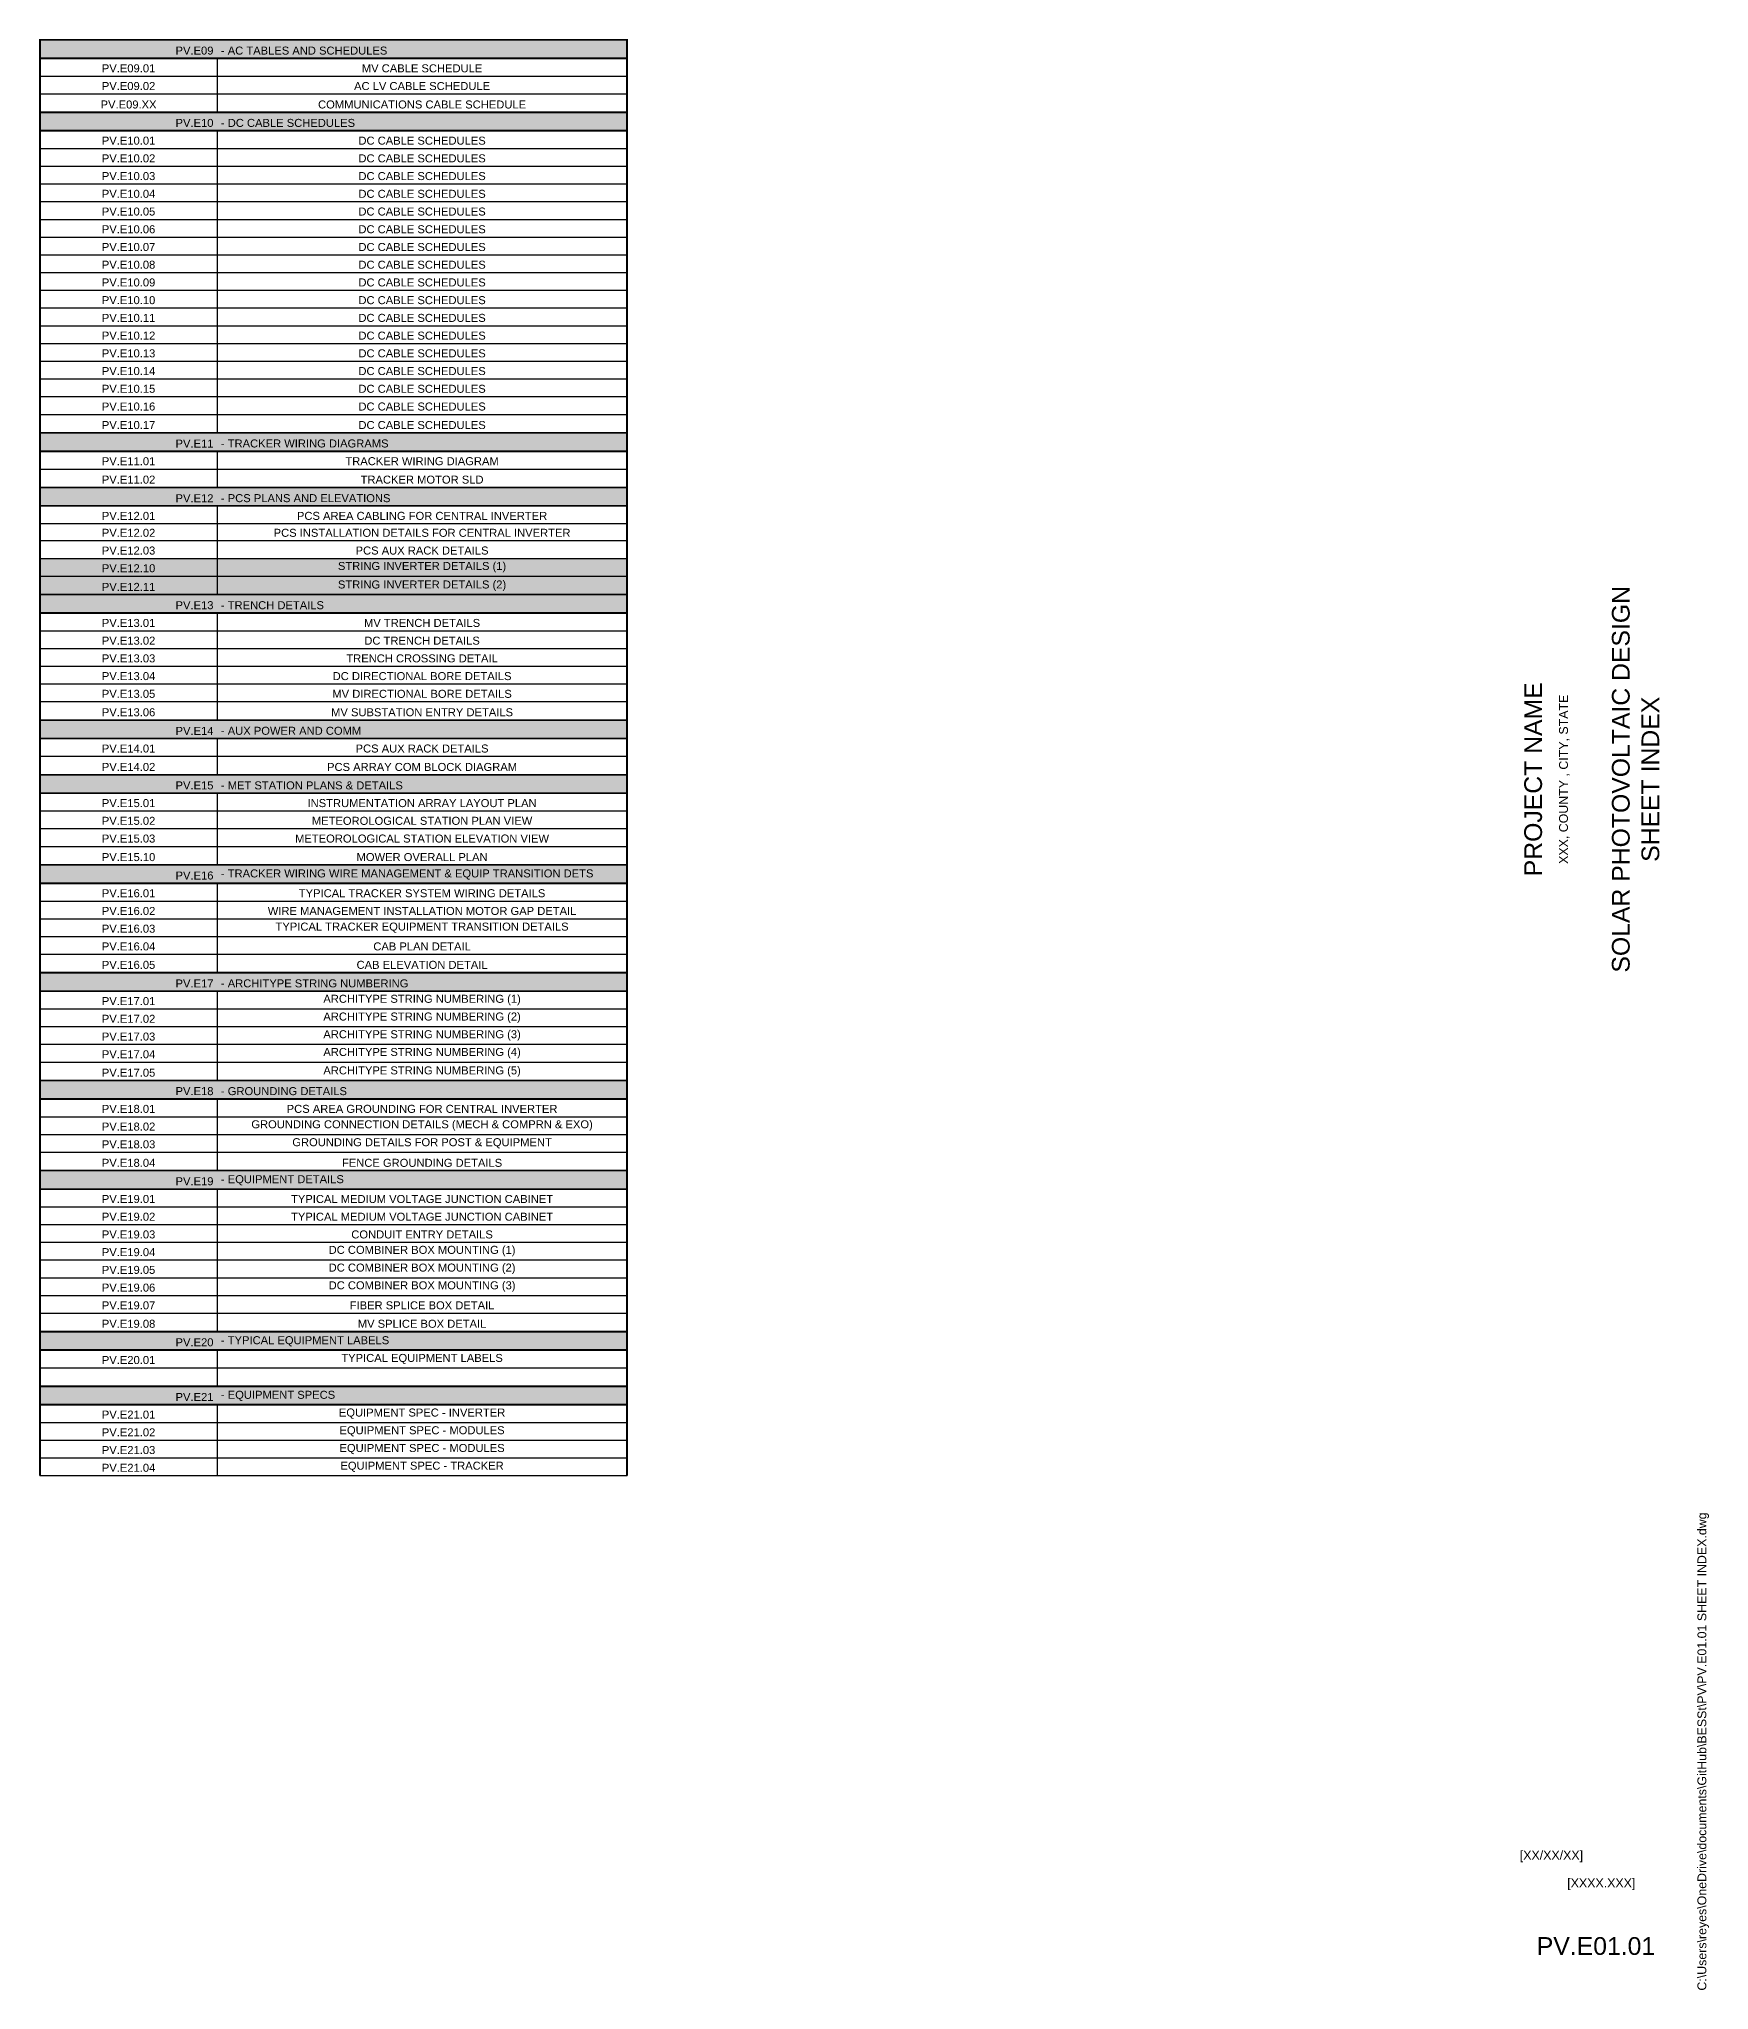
# Paper-space layout 'PV.E01.01 SHEET INDEX' of a CAD drawing. Header units: feet, sheet in inches. Extents: x 1 to 34.7, y 0 to 22.
# Drawn here: x 15.89 to 34.73, y 0.01 to 22.02 of the extents above; entities that cross this region are included whole.
import ezdxf
from ezdxf.enums import TextEntityAlignment as Align

# ---------------------------------------------------------------- set-up
doc = ezdxf.new("R2010")
doc.units = ezdxf.units.FT
doc.header["$MEASUREMENT"] = 0
doc.layers.add('G-ANNO-TTBL', color=1, linetype='Continuous')
doc.layers.add('G-NPLT', color=67, linetype='Continuous', plot=False)
doc.styles.add('NEI-A', font='arial.ttf')

# ---------------------------------------------------------------- blocks, each defined once
blk = doc.blocks.new('*A2')
at = {"color": 7, "linetype": 'Continuous', "ltscale": 0.083333, "const_width": 0.0208}
for points in [[(6.625, -16.2), (6.625, 0), (0, 0), (0, -16.2)], [(0, -0.208), (6.625, -0.208)], [(0, -0.817), (6.625, -0.817)], [(0, -1.025), (6.625, -1.025)], [(0, -4.433), (6.625, -4.433)], [(0, -4.642), (6.625, -4.642)], [(0, -5.05), (6.625, -5.05)], [(0, -5.258), (6.625, -5.258)], [(0, -6.258), (6.625, -6.258)], [(0, -6.467), (6.625, -6.467)], [(0, -7.675), (6.625, -7.675)], [(0, -7.883), (6.625, -7.883)], [(0, -8.292), (6.625, -8.292)], [(0, -8.5), (6.625, -8.5)], [(0, -9.308), (6.625, -9.308)], [(0, -9.517), (6.625, -9.517)], [(0, -10.525), (6.625, -10.525)], [(0, -10.733), (6.625, -10.733)], [(0, -11.742), (6.625, -11.742)], [(0, -11.95), (6.625, -11.95)], [(0, -12.758), (6.625, -12.758)], [(0, -12.967), (6.625, -12.967)], [(0, -14.575), (6.625, -14.575)], [(0, -14.783), (6.625, -14.783)], [(0, -15.192), (6.625, -15.192)], [(0, -15.4), (6.625, -15.4)]]:
    blk.add_lwpolyline(points, dxfattribs=at)
at = {"color": 7, "linetype": 'Continuous', "ltscale": 0.083333}
for points in [[(2, -0.208), (2, -0.817)], [(0, -0.408), (6.625, -0.408)], [(0, -0.608), (6.625, -0.608)], [(2, -1.025), (2, -4.433)], [(0, -1.225), (6.625, -1.225)], [(0, -1.425), (6.625, -1.425)], [(0, -1.625), (6.625, -1.625)], [(0, -1.825), (6.625, -1.825)], [(0, -2.025), (6.625, -2.025)], [(0, -2.225), (6.625, -2.225)], [(0, -2.425), (6.625, -2.425)], [(0, -2.625), (6.625, -2.625)], [(0, -2.825), (6.625, -2.825)], [(0, -3.025), (6.625, -3.025)], [(0, -3.225), (6.625, -3.225)], [(0, -3.425), (6.625, -3.425)], [(0, -3.625), (6.625, -3.625)], [(0, -3.825), (6.625, -3.825)], [(0, -4.025), (6.625, -4.025)], [(0, -4.225), (6.625, -4.225)], [(0, -4.842), (6.625, -4.842)], [(2, -4.642), (2, -5.05)], [(2, -5.258), (2, -6.258)], [(0, -5.458), (6.625, -5.458)], [(0, -5.65), (6.625, -5.65)], [(0, -5.85), (6.625, -5.85)], [(0, -6.05), (6.625, -6.05)], [(2, -6.467), (2, -7.675)], [(0, -6.667), (6.625, -6.667)], [(0, -6.867), (6.625, -6.867)], [(0, -7.067), (6.625, -7.067)], [(0, -7.267), (6.625, -7.267)], [(0, -7.467), (6.625, -7.467)], [(2, -7.883), (2, -8.292)], [(0, -8.083), (6.625, -8.083)], [(2, -8.5), (2, -9.308)], [(0, -8.7), (6.625, -8.7)], [(0, -8.9), (6.625, -8.9)], [(0, -9.1), (6.625, -9.1)], [(2, -9.517), (2, -10.525)], [(0, -9.717), (6.625, -9.717)], [(0, -9.917), (6.625, -9.917)], [(0, -10.117), (6.625, -10.117)], [(0, -10.317), (6.625, -10.317)], [(2, -10.733), (2, -11.742)], [(0, -10.933), (6.625, -10.933)], [(0, -11.133), (6.625, -11.133)], [(0, -11.333), (6.625, -11.333)], [(0, -11.533), (6.625, -11.533)], [(2, -11.95), (2, -12.758)], [(0, -12.15), (6.625, -12.15)], [(0, -12.35), (6.625, -12.35)], [(0, -12.55), (6.625, -12.55)], [(2, -12.967), (2, -14.575)], [(0, -13.167), (6.625, -13.167)], [(0, -13.367), (6.625, -13.367)], [(0, -13.567), (6.625, -13.567)], [(0, -13.767), (6.625, -13.767)], [(0, -13.967), (6.625, -13.967)], [(0, -14.167), (6.625, -14.167)], [(0, -14.367), (6.625, -14.367)], [(2, -14.783), (2, -15.192)], [(0, -14.983), (6.625, -14.983)], [(2, -15.4), (2, -16.2)], [(0, -15.6), (6.625, -15.6)], [(0, -15.8), (6.625, -15.8)], [(0, -16), (6.625, -16)], [(0, -16.2), (6.625, -16.2)]]:
    blk.add_lwpolyline(points, dxfattribs=at)
at = {"color": 253, "true_color": 0xa6a6a6}
for points in [[(0, 0), (2, 0), (0, -0.208), (2, -0.208)], [(2, 0), (6.625, 0), (2, -0.208), (6.625, -0.208)], [(0, -0.817), (2, -0.817), (0, -1.025), (2, -1.025)], [(2, -0.817), (6.625, -0.817), (2, -1.025), (6.625, -1.025)], [(0, -4.433), (2, -4.433), (0, -4.642), (2, -4.642)], [(2, -4.433), (6.625, -4.433), (2, -4.642), (6.625, -4.642)], [(0, -5.05), (2, -5.05), (0, -5.258), (2, -5.258)], [(2, -5.05), (6.625, -5.05), (2, -5.258), (6.625, -5.258)], [(0, -6.258), (2, -6.258), (0, -6.467), (2, -6.467)], [(2, -6.258), (6.625, -6.258), (2, -6.467), (6.625, -6.467)], [(0, -7.675), (2, -7.675), (0, -7.883), (2, -7.883)], [(2, -7.675), (6.625, -7.675), (2, -7.883), (6.625, -7.883)], [(0, -8.292), (2, -8.292), (0, -8.5), (2, -8.5)], [(2, -8.292), (6.625, -8.292), (2, -8.5), (6.625, -8.5)], [(0, -9.308), (2, -9.308), (0, -9.517), (2, -9.517)], [(2, -9.308), (6.625, -9.308), (2, -9.517), (6.625, -9.517)], [(0, -10.525), (2, -10.525), (0, -10.733), (2, -10.733)], [(2, -10.525), (6.625, -10.525), (2, -10.733), (6.625, -10.733)], [(0, -11.742), (2, -11.742), (0, -11.95), (2, -11.95)], [(2, -11.742), (6.625, -11.742), (2, -11.95), (6.625, -11.95)], [(0, -12.758), (2, -12.758), (0, -12.967), (2, -12.967)], [(2, -12.758), (6.625, -12.758), (2, -12.967), (6.625, -12.967)], [(0, -14.575), (2, -14.575), (0, -14.783), (2, -14.783)], [(2, -14.575), (6.625, -14.575), (2, -14.783), (6.625, -14.783)], [(0, -15.192), (2, -15.192), (0, -15.4), (2, -15.4)], [(2, -15.192), (6.625, -15.192), (2, -15.4), (6.625, -15.4)]]:
    blk.add_solid(points, dxfattribs=at)
at = {"color": 2, "true_color": 0xffff00}
for points in [[(0, -5.85), (2, -5.85), (0, -6.05), (2, -6.05)], [(2, -5.85), (6.625, -5.85), (2, -6.05), (6.625, -6.05)], [(0, -6.05), (2, -6.05), (0, -6.258), (2, -6.258)], [(2, -6.05), (6.625, -6.05), (2, -6.258), (6.625, -6.258)]]:
    blk.add_solid(points, dxfattribs=at)
at = {"color": 7, "char_height": 0.09028, "style": 'NEI-A'}
for s, insert, attachment_point in [('\\fArial|b0|i0|c0|p34; PV.E09', (1.958, -0.167), 9), ('\\fArial|b0|i0|c0|p34;- AC TABLES AND SCHEDULES', (2.042, -0.167), 7), ('\\fArial|b0|i0|c0|p34;PV.E09.01', (1, -0.367), 8), ('\\fArial|b0|i0|c0|p34;MV CABLE SCHEDULE', (4.312, -0.367), 8), ('\\fArial|b0|i0|c0|p34;PV.E09.02', (1, -0.567), 8), ('\\fArial|b0|i0|c0|p34;AC LV CABLE SCHEDULE', (4.312, -0.567), 8), ('\\fArial|b0|i0|c0|p34;PV.E09.XX', (1, -0.775), 8), ('\\fArial|b0|i0|c0|p34;COMMUNICATIONS CABLE SCHEDULE', (4.312, -0.775), 8), ('\\fArial|b0|i0|c0|p34;PV.E10.01', (1, -1.183), 8), ('\\fArial|b0|i0|c0|p34; PV.E10', (1.958, -0.983), 9), ('\\fArial|b0|i0|c0|p34;- DC CABLE SCHEDULES', (2.042, -0.983), 7), ('\\fArial|b0|i0|c0|p34;DC CABLE SCHEDULES', (4.312, -1.183), 8), ('\\fArial|b0|i0|c0|p34;PV.E10.02', (1, -1.383), 8), ('\\fArial|b0|i0|c0|p34;DC CABLE SCHEDULES', (4.312, -1.383), 8), ('\\fArial|b0|i0|c0|p34;PV.E10.03', (1, -1.583), 8), ('\\fArial|b0|i0|c0|p34;DC CABLE SCHEDULES', (4.312, -1.583), 8), ('\\fArial|b0|i0|c0|p34;PV.E10.04', (1, -1.783), 8), ('\\fArial|b0|i0|c0|p34;DC CABLE SCHEDULES', (4.312, -1.783), 8), ('\\fArial|b0|i0|c0|p34;PV.E10.05', (1, -1.983), 8), ('\\fArial|b0|i0|c0|p34;DC CABLE SCHEDULES', (4.312, -1.983), 8), ('\\fArial|b0|i0|c0|p34;PV.E10.06', (1, -2.183), 8), ('\\fArial|b0|i0|c0|p34;DC CABLE SCHEDULES', (4.312, -2.183), 8), ('\\fArial|b0|i0|c0|p34;PV.E10.07', (1, -2.383), 8), ('\\fArial|b0|i0|c0|p34;DC CABLE SCHEDULES', (4.312, -2.383), 8), ('\\fArial|b0|i0|c0|p34;PV.E10.08', (1, -2.583), 8), ('\\fArial|b0|i0|c0|p34;DC CABLE SCHEDULES', (4.312, -2.583), 8), ('\\fArial|b0|i0|c0|p34;PV.E10.09', (1, -2.783), 8), ('\\fArial|b0|i0|c0|p34;DC CABLE SCHEDULES', (4.312, -2.783), 8), ('\\fArial|b0|i0|c0|p34;PV.E10.10', (1, -2.983), 8), ('\\fArial|b0|i0|c0|p34;DC CABLE SCHEDULES', (4.312, -2.983), 8), ('\\fArial|b0|i0|c0|p34;PV.E10.11', (1, -3.183), 8), ('\\fArial|b0|i0|c0|p34;PV.E10.12', (1, -3.383), 8), ('\\fArial|b0|i0|c0|p34;DC CABLE SCHEDULES', (4.312, -3.183), 8), ('\\fArial|b0|i0|c0|p34;DC CABLE SCHEDULES', (4.312, -3.383), 8), ('\\fArial|b0|i0|c0|p34;PV.E10.13', (1, -3.583), 8), ('\\fArial|b0|i0|c0|p34;DC CABLE SCHEDULES', (4.312, -3.583), 8), ('\\fArial|b0|i0|c0|p34;PV.E10.14', (1, -3.783), 8), ('\\fArial|b0|i0|c0|p34;DC CABLE SCHEDULES', (4.312, -3.783), 8), ('\\fArial|b0|i0|c0|p34;PV.E10.15', (1, -3.983), 8), ('\\fArial|b0|i0|c0|p34;DC CABLE SCHEDULES', (4.312, -3.983), 8), ('\\fArial|b0|i0|c0|p34;PV.E10.16', (1, -4.183), 8), ('\\fArial|b0|i0|c0|p34;DC CABLE SCHEDULES', (4.312, -4.183), 8), ('\\fArial|b0|i0|c0|p34;PV.E10.17', (1, -4.392), 8), ('\\fArial|b0|i0|c0|p34;DC CABLE SCHEDULES', (4.312, -4.392), 8), ('\\fArial|b0|i0|c0|p34; PV.E11', (1.958, -4.6), 9), ('\\fArial|b0|i0|c0|p34;- TRACKER WIRING DIAGRAMS', (2.042, -4.6), 7), ('\\fArial|b0|i0|c0|p34;PV.E11.01', (1, -4.8), 8), ('\\fArial|b0|i0|c0|p34;TRACKER WIRING DIAGRAM', (4.312, -4.8), 8), ('\\fArial|b0|i0|c0|p34;PV.E11.02', (1, -5.008), 8), ('\\fArial|b0|i0|c0|p34;TRACKER MOTOR SLD', (4.312, -5.008), 8), ('\\fArial|b0|i0|c0|p34; PV.E12', (1.958, -5.217), 9), ('\\fArial|b0|i0|c0|p34;- PCS PLANS AND ELEVATIONS', (2.042, -5.217), 7), ('\\fArial|b0|i0|c0|p34;PV.E12.01', (1, -5.417), 8), ('\\fArial|b0|i0|c0|p34;PCS AREA CABLING FOR CENTRAL INVERTER', (4.312, -5.417), 8), ('\\fArial|b0|i0|c0|p34;PV.E12.02', (1, -5.608), 8), ('\\fArial|b0|i0|c0|p34;PV.E12.03', (1, -5.808), 8), ('\\fArial|b0|i0|c0|p34;PCS INSTALLATION DETAILS FOR CENTRAL INVERTER', (4.312, -5.608), 8), ('\\fArial|b0|i0|c0|p34;PCS AUX RACK DETAILS', (4.312, -5.808), 8), ('\\fArial|b0|i0|c0|p34;PV.E12.10', (1, -6.008), 8), ('\\fArial|b0|i0|c0|p34;STRING INVERTER DETAILS (1)', (4.312, -6.008), 8), ('\\fArial|b0|i0|c0|p34;PV.E12.11', (1, -6.217), 8), ('\\fArial|b0|i0|c0|p34;STRING INVERTER DETAILS (2)', (4.312, -6.217), 8), ('\\fArial|b0|i0|c0|p34; PV.E13', (1.958, -6.425), 9), ('\\fArial|b0|i0|c0|p34;- TRENCH DETAILS', (2.042, -6.425), 7), ('\\fArial|b0|i0|c0|p34;PV.E13.01', (1, -6.625), 8), ('\\fArial|b0|i0|c0|p34;MV TRENCH DETAILS', (4.312, -6.625), 8), ('\\fArial|b0|i0|c0|p34;PV.E13.02', (1, -6.825), 8), ('\\fArial|b0|i0|c0|p34;DC TRENCH DETAILS', (4.312, -6.825), 8), ('\\fArial|b0|i0|c0|p34;PV.E13.03', (1, -7.025), 8), ('\\fArial|b0|i0|c0|p34;TRENCH CROSSING DETAIL', (4.312, -7.025), 8), ('\\fArial|b0|i0|c0|p34;PV.E13.04', (1, -7.225), 8), ('\\fArial|b0|i0|c0|p34;DC DIRECTIONAL BORE DETAILS', (4.312, -7.225), 8), ('\\fArial|b0|i0|c0|p34;PV.E13.05', (1, -7.425), 8), ('\\fArial|b0|i0|c0|p34;MV DIRECTIONAL BORE DETAILS', (4.312, -7.425), 8), ('\\fArial|b0|i0|c0|p34;PV.E13.06', (1, -7.633), 8), ('\\fArial|b0|i0|c0|p34;MV SUBSTATION ENTRY DETAILS', (4.312, -7.633), 8), ('\\fArial|b0|i0|c0|p34; PV.E14', (1.958, -7.842), 9), ('\\fArial|b0|i0|c0|p34;- AUX POWER AND COMM', (2.042, -7.842), 7), ('\\fArial|b0|i0|c0|p34;PV.E14.01', (1, -8.042), 8), ('\\fArial|b0|i0|c0|p34;PCS AUX RACK DETAILS', (4.312, -8.042), 8), ('\\fArial|b0|i0|c0|p34;PV.E14.02', (1, -8.25), 8), ('\\fArial|b0|i0|c0|p34;PCS ARRAY COM BLOCK DIAGRAM', (4.312, -8.25), 8), ('\\fArial|b0|i0|c0|p34;PV.E15.01', (1, -8.658), 8), ('\\fArial|b0|i0|c0|p34; PV.E15', (1.958, -8.458), 9), ('\\fArial|b0|i0|c0|p34;- MET STATION PLANS & DETAILS', (2.042, -8.458), 7), ('\\fArial|b0|i0|c0|p34;INSTRUMENTATION ARRAY LAYOUT PLAN', (4.312, -8.658), 8), ('\\fArial|b0|i0|c0|p34;PV.E15.02', (1, -8.858), 8), ('\\fArial|b0|i0|c0|p34;METEOROLOGICAL STATION PLAN VIEW', (4.312, -8.858), 8), ('\\fArial|b0|i0|c0|p34;PV.E15.03', (1, -9.058), 8), ('\\fArial|b0|i0|c0|p34;METEOROLOGICAL STATION ELEVATION VIEW', (4.312, -9.058), 8), ('\\fArial|b0|i0|c0|p34;PV.E15.10', (1, -9.267), 8), ('\\fArial|b0|i0|c0|p34;MOWER OVERALL PLAN', (4.312, -9.267), 8), ('\\fArial|b0|i0|c0|p34; PV.E16', (1.958, -9.475), 9), ('\\fArial|b0|i0|c0|p34;- TRACKER WIRING WIRE MANAGEMENT & EQUIP TRANSITION DETS', (2.042, -9.475), 7), ('\\fArial|b0|i0|c0|p34;PV.E16.01', (1, -9.675), 8), ('\\fArial|b0|i0|c0|p34;TYPICAL TRACKER SYSTEM WIRING DETAILS', (4.312, -9.675), 8), ('\\fArial|b0|i0|c0|p34;PV.E16.02', (1, -9.875), 8), ('\\fArial|b0|i0|c0|p34;WIRE MANAGEMENT INSTALLATION MOTOR GAP DETAIL', (4.312, -9.875), 8), ('\\fArial|b0|i0|c0|p34;PV.E16.03', (1, -10.075), 8), ('\\fArial|b0|i0|c0|p34;TYPICAL TRACKER EQUIPMENT TRANSITION DETAILS', (4.312, -10.075), 8), ('\\fArial|b0|i0|c0|p34;PV.E16.04', (1, -10.275), 8), ('\\fArial|b0|i0|c0|p34;CAB PLAN DETAIL', (4.312, -10.275), 8), ('\\fArial|b0|i0|c0|p34;PV.E16.05', (1, -10.483), 8), ('\\fArial|b0|i0|c0|p34;CAB ELEVATION DETAIL', (4.312, -10.483), 8), ('\\fArial|b0|i0|c0|p34; PV.E17', (1.958, -10.692), 9), ('\\fArial|b0|i0|c0|p34;- ARCHITYPE STRING NUMBERING', (2.042, -10.692), 7), ('\\fArial|b0|i0|c0|p34;ARCHITYPE STRING NUMBERING (1)', (4.312, -10.892), 8), ('\\fArial|b0|i0|c0|p34;PV.E17.01', (1, -10.892), 8), ('\\fArial|b0|i0|c0|p34;PV.E17.02', (1, -11.092), 8), ('\\fArial|b0|i0|c0|p34;ARCHITYPE STRING NUMBERING (2)', (4.312, -11.092), 8), ('\\fArial|b0|i0|c0|p34;PV.E17.03', (1, -11.292), 8), ('\\fArial|b0|i0|c0|p34;ARCHITYPE STRING NUMBERING (3)', (4.312, -11.292), 8), ('\\fArial|b0|i0|c0|p34;PV.E17.04', (1, -11.492), 8), ('\\fArial|b0|i0|c0|p34;ARCHITYPE STRING NUMBERING (4)', (4.312, -11.492), 8), ('\\fArial|b0|i0|c0|p34;PV.E17.05', (1, -11.7), 8), ('\\fArial|b0|i0|c0|p34;ARCHITYPE STRING NUMBERING (5)', (4.312, -11.7), 8), ('\\fArial|b0|i0|c0|p34; PV.E18', (1.958, -11.908), 9), ('\\fArial|b0|i0|c0|p34;- GROUNDING DETAILS', (2.042, -11.908), 7), ('\\fArial|b0|i0|c0|p34;PV.E18.01', (1, -12.108), 8), ('\\fArial|b0|i0|c0|p34;PCS AREA GROUNDING FOR CENTRAL INVERTER', (4.312, -12.108), 8), ('\\fArial|b0|i0|c0|p34;PV.E18.02', (1, -12.308), 8), ('\\fArial|b0|i0|c0|p34;GROUNDING CONNECTION DETAILS (MECH & COMPRN & EXO)', (4.312, -12.308), 8), ('\\fArial|b0|i0|c0|p34;PV.E18.03', (1, -12.508), 8), ('\\fArial|b0|i0|c0|p34;GROUNDING DETAILS FOR POST & EQUIPMENT', (4.312, -12.508), 8), ('\\fArial|b0|i0|c0|p34;PV.E18.04', (1, -12.717), 8), ('\\fArial|b0|i0|c0|p34;FENCE GROUNDING DETAILS', (4.312, -12.717), 8), ('\\fArial|b0|i0|c0|p34; PV.E19', (1.958, -12.925), 9), ('\\fArial|b0|i0|c0|p34;- EQUIPMENT DETAILS', (2.042, -12.925), 7), ('\\fArial|b0|i0|c0|p34;PV.E19.01', (1, -13.125), 8), ('\\fArial|b0|i0|c0|p34;TYPICAL MEDIUM VOLTAGE JUNCTION CABINET', (4.312, -13.125), 8), ('\\fArial|b0|i0|c0|p34;PV.E19.02', (1, -13.325), 8), ('\\fArial|b0|i0|c0|p34;TYPICAL MEDIUM VOLTAGE JUNCTION CABINET', (4.312, -13.325), 8), ('\\fArial|b0|i0|c0|p34;PV.E19.03', (1, -13.525), 8), ('\\fArial|b0|i0|c0|p34;PV.E19.04', (1, -13.725), 8), ('\\fArial|b0|i0|c0|p34;DC COMBINER BOX MOUNTING (1)', (4.312, -13.725), 8), ('\\fArial|b0|i0|c0|p34;CONDUIT ENTRY DETAILS', (4.312, -13.525), 8), ('\\fArial|b0|i0|c0|p34;PV.E19.05', (1, -13.925), 8), ('\\fArial|b0|i0|c0|p34;DC COMBINER BOX MOUNTING (2)', (4.312, -13.925), 8), ('\\fArial|b0|i0|c0|p34;PV.E19.06', (1, -14.125), 8), ('\\fArial|b0|i0|c0|p34;DC COMBINER BOX MOUNTING (3)', (4.312, -14.125), 8), ('\\fArial|b0|i0|c0|p34;PV.E19.07', (1, -14.325), 8), ('\\fArial|b0|i0|c0|p34;FIBER SPLICE BOX DETAIL', (4.312, -14.325), 8), ('\\fArial|b0|i0|c0|p34;PV.E19.08', (1, -14.533), 8), ('\\fArial|b0|i0|c0|p34;MV SPLICE BOX DETAIL', (4.312, -14.533), 8), ('\\fArial|b0|i0|c0|p34; PV.E20', (1.958, -14.742), 9), ('\\fArial|b0|i0|c0|p34;- TYPICAL EQUIPMENT LABELS', (2.042, -14.742), 7), ('\\fArial|b0|i0|c0|p34;PV.E20.01', (1, -14.942), 8), ('\\fArial|b0|i0|c0|p34;TYPICAL EQUIPMENT LABELS', (4.312, -14.942), 8), ('\\fArial|b0|i0|c0|p34; PV.E21', (1.958, -15.358), 9), ('\\fArial|b0|i0|c0|p34;- EQUIPMENT SPECS', (2.042, -15.358), 7), ('\\fArial|b0|i0|c0|p34;PV.E21.01', (1, -15.558), 8), ('\\fArial|b0|i0|c0|p34;EQUIPMENT SPEC - INVERTER', (4.312, -15.558), 8), ('\\fArial|b0|i0|c0|p34;PV.E21.02', (1, -15.758), 8), ('\\fArial|b0|i0|c0|p34;EQUIPMENT SPEC - MODULES', (4.312, -15.758), 8), ('\\fArial|b0|i0|c0|p34;EQUIPMENT SPEC - MODULES', (4.312, -15.958), 8), ('\\fArial|b0|i0|c0|p34;PV.E21.03', (1, -15.958), 8), ('\\fArial|b0|i0|c0|p34;PV.E21.04', (1, -16.158), 8), ('\\fArial|b0|i0|c0|p34;EQUIPMENT SPEC - TRACKER', (4.312, -16.158), 8)]:
    blk.add_mtext(s, dxfattribs=dict(at, insert=insert, attachment_point=attachment_point))

psp = doc.layouts.new('PV.E01.01 SHEET INDEX')

# ---------------------------------------------------------------- block references
psp.add_blockref('*A2', (15.896, 22.011))

# ---------------------------------------------------------------- texts
at = {"layer": 'G-ANNO-TTBL', "style": 'NEI-A'}
psp.add_text('XXX, COUNTY , CITY, STATE', height=0.1, rotation=90, dxfattribs=at).set_placement((33.097, 13.668), align=Align.MIDDLE)
at = {"layer": 'G-ANNO-TTBL', "char_height": 0.2, "attachment_point": 5, "rotation": 90, "style": 'NEI-A'}
for s, insert in [('SOLAR PHOTOVOLTAIC DESIGN\\PSHEET INDEX', (33.903, 13.668)), ('PROJECT NAME', (32.747, 13.668))]:
    psp.add_mtext_dynamic_manual_height_columns(s, width=7.8846, gutter_width=0.5, heights=[0], dxfattribs=dict(at, insert=insert))
at = {"layer": 'G-ANNO-TTBL', "style": 'NEI-A'}
for s, width, insert, char_height, attachment_point in [('[XX/XX/XX]', 0.85482, (32.595, 1.513), 0.1, 4), ('[XXXX.XXX]', 0.85482, (33.515, 1.2), 0.1, 5), ('PV.E01.01', 1.7218, (33.455, 0.502), 0.2, 5)]:
    psp.add_mtext_dynamic_manual_height_columns(s, width=width, gutter_width=0.5, heights=[0], dxfattribs=dict(at, insert=insert, char_height=char_height, attachment_point=attachment_point))
at = {"layer": 'G-NPLT', "insert": (34.6, 0), "char_height": 0.1, "width": 13.97168, "attachment_point": 1, "rotation": 90, "style": 'NEI-A'}
psp.add_mtext('C:\\\\Users\\\\reyes\\\\OneDrive\\\\documents\\\\GitHub\\\\BESSt\\\\PV\\\\PV.E01.01 SHEET INDEX.dwg', dxfattribs=at)

doc.saveas('drawing.dxf')
